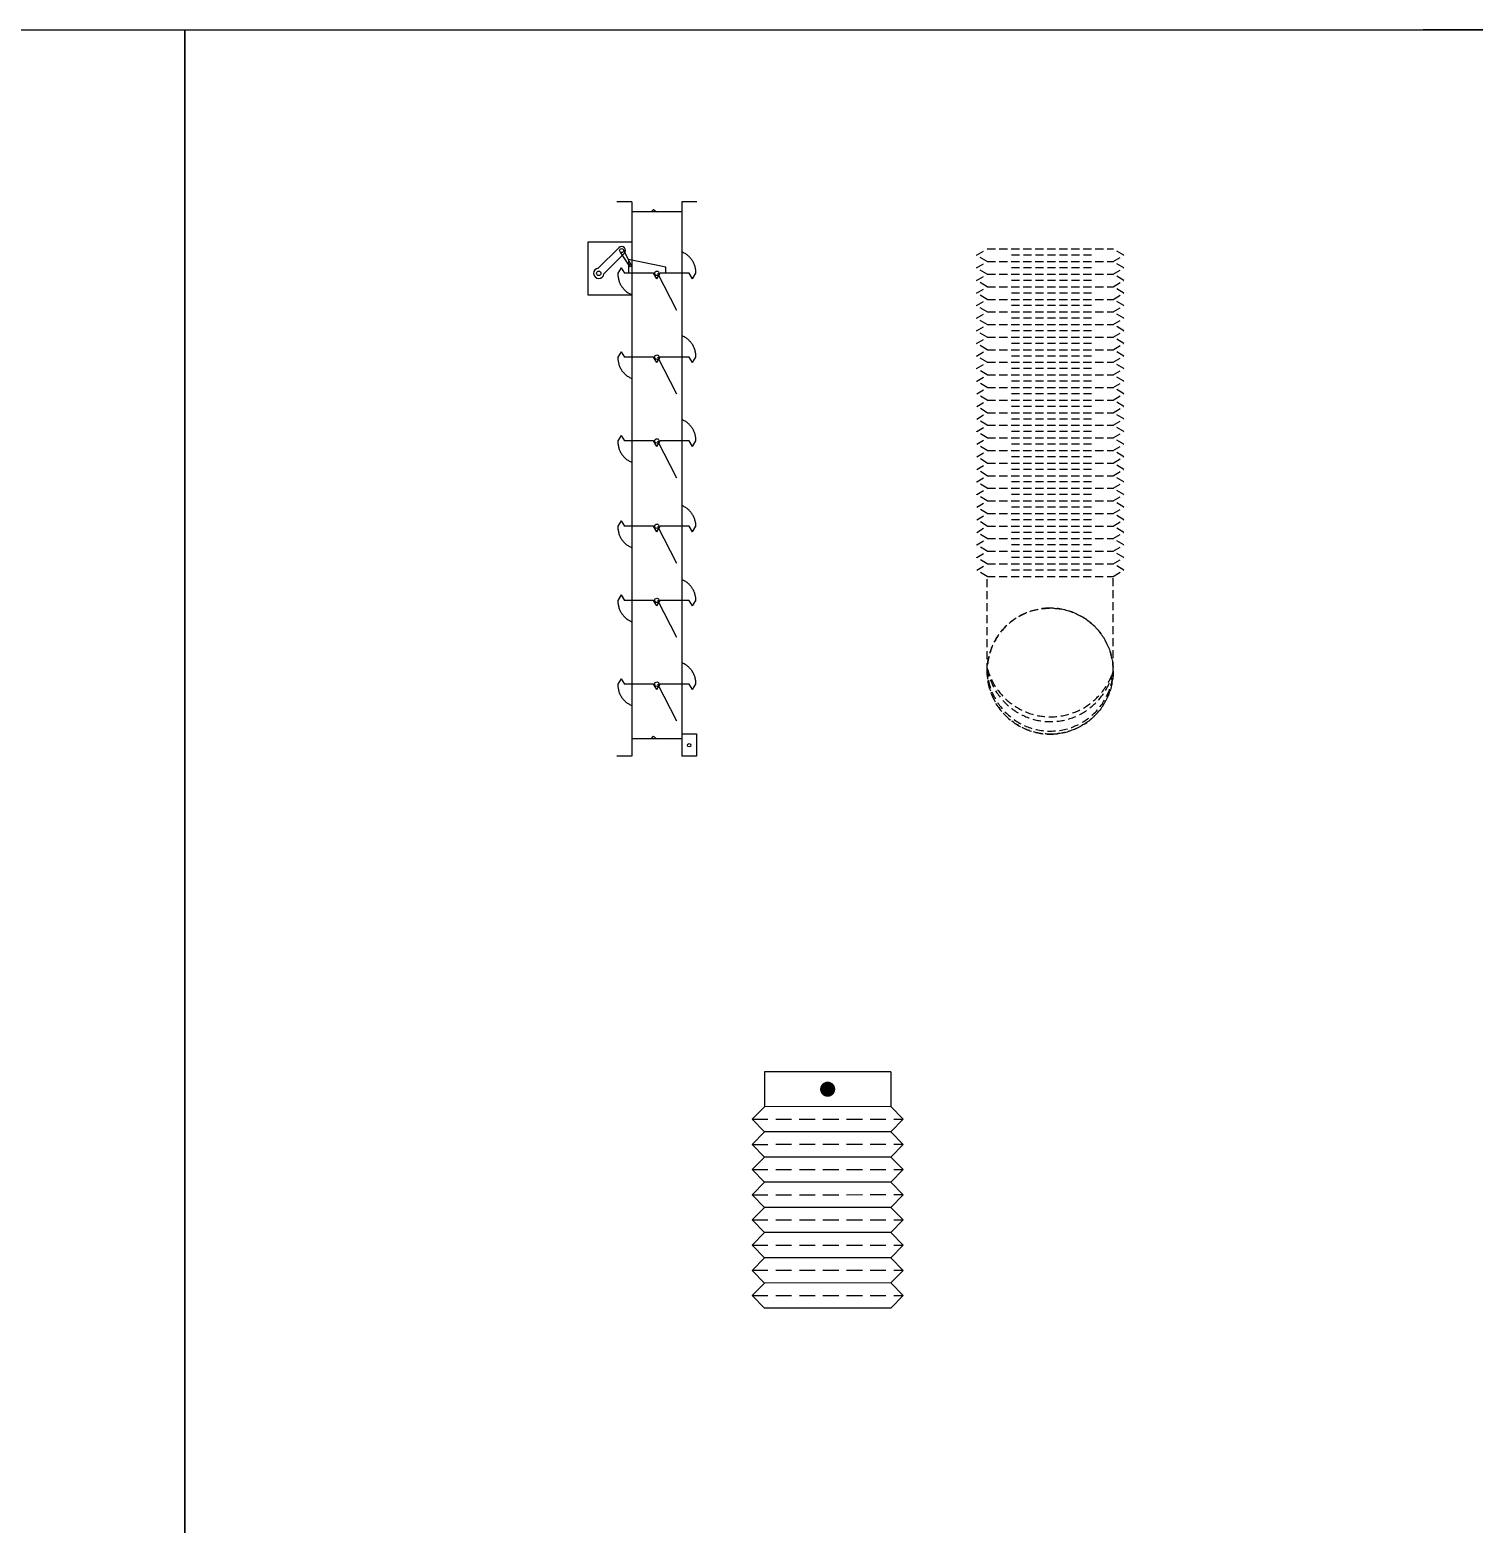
# Model space of a CAD drawing. Extents: x 462150 to 593348, y 35809 to 85242.
# Drawn here: x 574589 to 577454, y 78107 to 81073 of the extents above; entities that cross this region are included whole.
import ezdxf

# ---------------------------------------------------------------- set-up
doc = ezdxf.new("R2010")
doc.units = 0
doc.header["$LTSCALE"] = 500
doc.header["$MEASUREMENT"] = 0
for name, pattern in [('CENTER2', [1.125, 0.75, -0.125, 0.125, -0.125]), ('HIDDEN', [0.375, 0.25, -0.125]), ('HIDDEN2', [4.7624999999999975, 3.174999999999999, -1.587499999999999])]:
    doc.linetypes.add(name, pattern=pattern)
doc.layers.add('3-SUPPLY-DUCT', color=3, linetype='Continuous')

# ---------------------------------------------------------------- blocks, each defined once
blk = doc.blocks.new('*U190')
at = {"color": 12}
for p, q in [((322443.9471482796, 20047.71027039385), (322443.9381931437, 19978.39388358997)), ((322694.2529217281, 20047.71472057975), (322443.9471482796, 20047.71027039385)), ((322694.2529217281, 20047.71472057975), (322694.2439665925, 19978.39833377545)), ((322443.9381931434, 19978.39388358997), (322419.0410981356, 19953.52595471343)), ((322694.2439665922, 19978.39833377591), (322443.9381931434, 19978.39388358997)), ((322694.2439665922, 19978.39833377568), (322719.1366072875, 19953.52594616063)), ((322419.0410981356, 19953.52595471343), (322443.9337155757, 19928.39388359835)), ((322719.1366072875, 19953.52594616063), (322694.2394890242, 19928.39833378404)), ((322443.9390820933, 19928.39388340625), (322419.0419870855, 19903.52595452971)), ((322419.0419870855, 19903.52595452971), (322443.9346045257, 19878.39388341463)), ((322694.2394890239, 19928.39833378432), (322443.9337155757, 19928.39388359835)), ((322694.2448555421, 19928.39833359218), (322443.9390820933, 19928.39388340625)), ((322719.1374962374, 19903.5259459769), (322694.2403779741, 19878.39833360032)), ((322694.2448555421, 19928.39833359196), (322719.1374962374, 19903.5259459769)), ((322443.9399710433, 19878.39388322252), (322419.0428760354, 19853.52595434599)), ((322694.240377974, 19878.3983336006), (322443.9346045257, 19878.39388341463)), ((322694.245744492, 19878.39833340846), (322443.9399710433, 19878.39388322252)), ((322694.245744492, 19878.39833340824), (322719.1383851874, 19853.52594579319)), ((322419.0428760354, 19853.52595434599), (322443.9354934756, 19828.39388323091)), ((322719.1383851874, 19853.52594579319), (322694.241266924, 19828.39833341659)), ((322443.9408599931, 19828.3938830388), (322419.0437649854, 19803.52595416226)), ((322694.2412669237, 19828.39833341688), (322443.9354934756, 19828.39388323091)), ((322694.2466334419, 19828.39833322474), (322443.9408599931, 19828.3938830388)), ((322694.2466334419, 19828.39833322451), (322719.1392741372, 19803.52594560947)), ((322419.0437649854, 19803.52595416226), (322443.9363824255, 19778.39388304719)), ((322719.1392741372, 19803.52594560947), (322694.2421558739, 19778.39833323287)), ((322443.941748943, 19778.39388285508), (322419.0446539352, 19753.52595397854)), ((322419.0446539352, 19753.52595397854), (322443.9372713753, 19728.39388286346)), ((322694.2421558737, 19778.39833323315), (322443.9363824255, 19778.39388304719)), ((322694.2475223918, 19778.39833304102), (322443.941748943, 19778.39388285508)), ((322719.1401630872, 19753.52594542574), (322694.2430448239, 19728.39833304915)), ((322694.2475223918, 19778.39833304079), (322719.1401630872, 19753.52594542574)), ((322443.9426378929, 19728.39388267136), (322419.0455428852, 19703.52595379482)), ((322694.2430448236, 19728.39833304943), (322443.9372713753, 19728.39388286346)), ((322694.2484113417, 19728.3983328573), (322443.9426378929, 19728.39388267136)), ((322694.2484113417, 19728.39833285707), (322719.1410520371, 19703.52594524202)), ((322419.0455428852, 19703.52595379482), (322443.9381603253, 19678.39388267974)), ((322719.1410520371, 19703.52594524202), (322694.2439337737, 19678.39833286543)), ((322443.9435268429, 19678.39388248764), (322419.046431835, 19653.5259536111)), ((322694.2439337734, 19678.39833286571), (322443.9381603253, 19678.39388267974)), ((322694.2493002918, 19678.39833267358), (322443.9435268429, 19678.39388248764)), ((322694.2493002918, 19678.39833267335), (322719.141940987, 19653.5259450583)), ((322419.046431835, 19653.5259536111), (322443.9390492752, 19628.39388249602)), ((322719.141940987, 19653.5259450583), (322694.2448227238, 19628.39833268171)), ((322443.9444157928, 19628.39388230392), (322419.047320785, 19603.52595342738)), ((322694.2448227234, 19628.39833268199), (322443.9390492752, 19628.39388249602)), ((322694.2501892415, 19628.39833248986), (322443.9444157928, 19628.39388230392)), ((322694.2501892415, 19628.39833248963), (322719.1428299369, 19603.52594487458)), ((322419.047320785, 19603.52595342738), (322443.9399382251, 19578.3938823123)), ((322694.2457116733, 19578.39833249827), (322443.9399382251, 19578.3938823123)), ((322719.1428299369, 19603.52594487458), (322694.2457116736, 19578.39833249799))]:
    blk.add_line(p, q, dxfattribs=at)
at = {"color": 13, "linetype": 'HIDDEN', "ltscale": 0.25}
for p, q in [((322419.1359122214, 19953.62065772777), (322719.0464321179, 19953.79469172632)), ((322419.1368011713, 19903.62065754405), (322719.0473210678, 19903.7946915426)), ((322419.1376901212, 19853.62065736032), (322719.0482100177, 19853.79469135887)), ((322419.1385790711, 19803.6206571766), (322719.0490989676, 19803.79469117515)), ((322419.139468021, 19753.62065699288), (322719.0499879175, 19753.79469099143)), ((322419.1403569709, 19703.62065680916), (322719.0508768674, 19703.79469080771)), ((322419.1412459209, 19653.62065662544), (322719.0517658173, 19653.79469062399)), ((322419.1421348709, 19603.62065644172), (322719.0526547673, 19603.79469044027))]:
    blk.add_line(p, q, dxfattribs=at)
blk.add_lwpolyline([(322510.7472604256, 20042.22845058934, 0, 0, 0), (322562.3873535032, 20016.40840405106, 15, 15, 1), (322575.8037613682, 20009.70020011868, 15, 15, 1), (322562.3873535032, 20016.40840405106, 0, 0, 0), (322620.7423345569, 19987.23091352476, 0, 0, 0)], format="xyseb", dxfattribs=at)
blk = doc.blocks.new('*U191')
at = {"color": 12, "linetype": 'HIDDEN2', "ltscale": 0.01}
for p, q in [((-124.7426220308116, 8.797373551700726), (-124.7756896835344, -177.1136302815284)), ((125.2299068382708, 10.82013013224059), (125.2243102545617, -177.1080677987484)), ((-124.7756896837382, -177.1136302815284), (-145.608090226975, -189.6133394119516)), ((125.2243102545617, -177.1080677983555), (-124.7756896837382, -177.1136302815284)), ((125.2243102545617, -177.1080677983555), (-124.7756896837382, -177.1136302815284)), ((125.2243102545617, -177.1080677987484), (146.1236988827877, -189.6084397422671)), ((-145.608090226975, -189.6133394119516), (-125.2397494123446, -202.1136406130146)), ((-124.7751334354209, -202.1136302753401), (-145.6075339786577, -214.6133394057633)), ((124.7564878268155, -202.1080782135588), (-125.2397494123446, -202.1136406130146)), ((125.224866502879, -202.1080677921673), (-124.7751334354209, -202.1136302753402)), ((125.224866502879, -202.1080677921672), (-124.7751334354209, -202.1136302753401)), ((125.224866502879, -202.1080677921672), (-124.7751334354209, -202.1136302753401)), ((146.1236988827877, -189.6084397422671), (124.7564878268155, -202.1080782135588)), ((125.224866502879, -202.1080677925601), (146.124255131105, -214.6084397360788)), ((-145.6075339786577, -214.6133394057633), (-125.2391931640273, -227.1136406068264)), ((-124.7745771871036, -227.1136302691519), (-145.6069777303404, -239.6133393995751)), ((124.7570440751328, -227.1080782073705), (-125.2391931640273, -227.1136406068264)), ((125.2254227511963, -227.1080677859791), (-124.7745771871036, -227.113630269152)), ((125.2254227511963, -227.108067785979), (-124.7745771871036, -227.1136302691519)), ((125.2254227511963, -227.108067785979), (-124.7745771871036, -227.1136302691519)), ((146.124255131105, -214.6084397360788), (124.7570440751328, -227.1080782073705)), ((125.2254227511963, -227.1080677863719), (146.1248113794223, -239.6084397298906)), ((-145.6069777303404, -239.6133393995751), (-125.23863691571, -252.1136406006381)), ((-124.7740209387863, -252.1136302629637), (-145.6064214820231, -264.6133393933869)), ((-145.6064214820231, -264.6133393933869), (-125.2380806673927, -277.1136405944499)), ((124.7576003234501, -252.1080782011823), (-125.23863691571, -252.1136406006381)), ((125.2259789995136, -252.1080677797908), (-124.7740209387863, -252.1136302629637)), ((125.2259789995136, -252.1080677797908), (-124.7740209387863, -252.1136302629637)), ((125.2259789995136, -252.1080677797908), (-124.7740209387863, -252.1136302629637)), ((146.1248113794223, -239.6084397298906), (124.7576003234501, -252.1080782011823)), ((146.1253676277396, -264.6084397237024), (124.7581565717674, -277.108078194994)), ((125.2259789995136, -252.1080677801837), (146.1253676277396, -264.6084397237024)), ((-124.773464690469, -277.1136302567754), (-145.6058652337058, -289.6133393871987)), ((-145.6058652337058, -289.6133393871987), (-125.2375244190754, -302.1136405882617)), ((124.7581565717674, -277.108078194994), (-125.2380806673927, -277.1136405944499)), ((125.2265352478309, -277.1080677736026), (-124.773464690469, -277.1136302567755)), ((125.2265352478309, -277.1080677736025), (-124.773464690469, -277.1136302567754)), ((125.2265352478309, -277.1080677736025), (-124.773464690469, -277.1136302567754)), ((146.1259238760569, -289.6084397175141), (124.7587128200847, -302.1080781888059)), ((125.2265352478309, -277.1080677739955), (146.1259238760569, -289.6084397175141)), ((-124.7729084421517, -302.1136302505872), (-145.6053089853885, -314.6133393810103)), ((-145.6053089853885, -314.6133393810103), (-125.2369681707581, -327.1136405820733)), ((124.7587128200847, -302.1080781888059), (-125.2375244190754, -302.1136405882617)), ((125.2270914961482, -302.1080677674143), (-124.7729084421517, -302.1136302505872)), ((125.2270914961482, -302.1080677674143), (-124.7729084421517, -302.1136302505872)), ((125.2270914961482, -302.1080677674143), (-124.7729084421517, -302.1136302505872)), ((146.1264801243742, -314.6084397113259), (124.759269068402, -327.1080781826175)), ((125.2270914961482, -302.1080677678071), (146.1264801243742, -314.6084397113259)), ((-124.7723521938344, -327.1136302443989), (-145.6047527370712, -339.6133393748221)), ((-145.6047527370712, -339.6133393748221), (-125.2364119224408, -352.1136405758851)), ((-124.7717959455171, -352.1136302382107), (-145.6041964887539, -364.6133393686339)), ((124.759269068402, -327.1080781826175), (-125.2369681707581, -327.1136405820733)), ((124.7598253167193, -352.1080781764293), (-125.2364119224408, -352.1136405758851)), ((125.2276477444655, -327.1080677612261), (-124.7723521938344, -327.113630244399)), ((125.2276477444655, -327.108067761226), (-124.7723521938344, -327.1136302443989)), ((125.2276477444655, -327.108067761226), (-124.7723521938344, -327.1136302443989)), ((125.2282039927828, -352.1080677550378), (-124.7717959455171, -352.1136302382107)), ((125.2282039927828, -352.1080677550378), (-124.7717959455171, -352.1136302382107)), ((125.2282039927828, -352.1080677550378), (-124.7717959455171, -352.1136302382107)), ((146.1270363726915, -339.6084397051376), (124.7598253167193, -352.1080781764293)), ((125.2276477444655, -327.1080677616189), (146.1270363726915, -339.6084397051376)), ((125.2282039927828, -352.1080677554307), (146.1275926210088, -364.6084396989494)), ((-145.6041964887539, -364.6133393686339), (-125.2358556741235, -377.1136405696971)), ((-124.7712396971998, -377.1136302320225), (-145.6036402404366, -389.6133393624456)), ((124.7603815650366, -377.1080781702411), (-125.2358556741235, -377.1136405696971)), ((125.2287602411001, -377.1080677488496), (-124.7712396971998, -377.1136302320225)), ((125.2287602411001, -377.1080677488495), (-124.7712396971998, -377.1136302320225)), ((125.2287602411001, -377.1080677488495), (-124.7712396971998, -377.1136302320225)), ((146.1275926210088, -364.6084396989494), (124.7603815650366, -377.1080781702411)), ((125.2287602411001, -377.1080677492424), (146.1281488693261, -389.6084396927612)), ((-145.6036402404366, -389.6133393624456), (-125.2352994258062, -402.1136405635086)), ((-124.7706834488825, -402.1136302258342), (-145.6030839921193, -414.6133393562573)), ((-145.6030839921193, -414.6133393562573), (-125.2347431774889, -427.1136405573204)), ((124.7609378133539, -402.1080781640526), (-125.2352994258062, -402.1136405635086)), ((125.2293164894174, -402.1080677426613), (-124.7706834488825, -402.1136302258342)), ((125.2293164894174, -402.1080677426613), (-124.7706834488825, -402.1136302258342)), ((125.2293164894174, -402.1080677426613), (-124.7706834488825, -402.1136302258342)), ((146.1281488693261, -389.6084396927612), (124.7609378133539, -402.1080781640526)), ((146.1287051176434, -414.6084396865728), (124.7614940616712, -427.1080781578646)), ((125.2293164894174, -402.1080677430542), (146.1287051176434, -414.6084396865728)), ((-124.7701272005652, -427.113630219646), (-145.602527743802, -439.6133393500691)), ((-145.602527743802, -439.6133393500691), (-125.2341869291716, -452.1136405511322)), ((124.7614940616712, -427.1080781578646), (-125.2347431774889, -427.1136405573204)), ((125.2298727377347, -427.108067736473), (-124.7701272005652, -427.113630219646)), ((125.2298727377347, -427.108067736473), (-124.7701272005652, -427.113630219646)), ((125.2298727377347, -427.108067736473), (-124.7701272005652, -427.113630219646)), ((146.1292613659607, -439.6084396803846), (124.7620503099885, -452.1080781516764)), ((125.2298727377347, -427.108067736866), (146.1292613659607, -439.6084396803846)), ((-124.7695709522479, -452.1136302134577), (-145.6019714954847, -464.6133393438809)), ((-145.6019714954847, -464.6133393438809), (-125.2336306808543, -477.1136405449438)), ((124.7620503099885, -452.1080781516764), (-125.2341869291716, -452.1136405511322)), ((125.230428986052, -452.1080677302848), (-124.7695709522479, -452.1136302134578)), ((125.230428986052, -452.1080677302848), (-124.7695709522479, -452.1136302134577)), ((125.230428986052, -452.1080677302848), (-124.7695709522479, -452.1136302134577)), ((146.129817614278, -464.6084396741964), (124.7626065583058, -477.108078145488)), ((125.230428986052, -452.1080677306777), (146.129817614278, -464.6084396741964)), ((-124.7690147039306, -477.1136302072695), (-145.6014152471674, -489.6133393376927)), ((-145.6014152471674, -489.6133393376927), (-125.233074432537, -502.1136405387557)), ((-124.7684584556133, -502.1136302010812), (-145.6008589988501, -514.6133393315043)), ((124.7626065583058, -477.108078145488), (-125.2336306808543, -477.1136405449438)), ((124.7631628066231, -502.1080781392998), (-125.233074432537, -502.1136405387557)), ((125.2309852343693, -477.1080677240966), (-124.7690147039306, -477.1136302072695)), ((125.2309852343693, -477.1080677240965), (-124.7690147039306, -477.1136302072695)), ((125.2309852343693, -477.1080677240965), (-124.7690147039306, -477.1136302072695)), ((125.2315414826866, -502.1080677179083), (-124.7684584556133, -502.1136302010813)), ((125.2315414826866, -502.1080677179083), (-124.7684584556133, -502.1136302010812)), ((125.2315414826866, -502.1080677179083), (-124.7684584556133, -502.1136302010812)), ((146.1303738625953, -489.6084396680081), (124.7631628066231, -502.1080781392998)), ((125.2309852343693, -477.1080677244895), (146.1303738625953, -489.6084396680081)), ((125.2315414826866, -502.1080677183012), (146.1309301109126, -514.6084396618198)), ((-145.6008589988501, -514.6133393315043), (-125.2325181842197, -527.1136405325673)), ((-124.767902207296, -527.1136301948928), (-145.6003027505328, -539.6133393253161)), ((124.7637190549404, -527.1080781331115), (-125.2325181842197, -527.1136405325673)), ((125.2320977310039, -527.1080677117201), (-124.767902207296, -527.1136301948928)), ((125.2320977310039, -527.1080677117201), (-124.767902207296, -527.1136301948928)), ((125.2320977310039, -527.1080677117201), (-124.767902207296, -527.1136301948928)), ((146.1309301109126, -514.6084396618198), (124.7637190549404, -527.1080781331115)), ((125.2320977310039, -527.108067712113), (146.1314863592298, -539.6084396556316)), ((-145.6003027505328, -539.6133393253161), (-125.2319619359024, -552.1136405263791)), ((-124.7673459589787, -552.1136301887046), (-145.5997465022155, -564.6133393191279)), ((124.7642753032577, -552.1080781269233), (-125.2319619359024, -552.1136405263791)), ((125.2326539793212, -552.1080677055319), (-124.7673459589787, -552.1136301887046)), ((125.2326539793212, -552.1080677055319), (-124.7673459589787, -552.1136301887046)), ((125.2326539793212, -552.1080677055319), (-124.7673459589787, -552.1136301887046)), ((146.1314863592298, -539.6084396556316), (124.7642753032577, -552.1080781269233)), ((125.2326539793212, -552.1080677059248), (146.1320426075472, -564.6084396494433)), ((-145.5997465022155, -564.6133393191279), (-125.2314056875851, -577.1136405201909)), ((-124.7667897106614, -577.1136301825164), (-145.5991902538982, -589.6133393129397)), ((-145.5991902538982, -589.6133393129397), (-125.2308494392678, -602.1136405140028)), ((124.764831551575, -577.1080781207351), (-125.2314056875851, -577.1136405201909)), ((125.2332102276385, -577.1080676993437), (-124.7667897106614, -577.1136301825164)), ((125.2332102276385, -577.1080676993435), (-124.7667897106614, -577.1136301825164)), ((125.2332102276385, -577.1080676993435), (-124.7667897106614, -577.1136301825164)), ((146.1320426075472, -564.6084396494433), (124.764831551575, -577.1080781207351)), ((146.1325988558645, -589.6084396432552), (124.7653877998923, -602.1080781145469)), ((125.2332102276385, -577.1080676997366), (146.1325988558645, -589.6084396432552)), ((-124.7662334623441, -602.1136301763282), (-145.5986340055809, -614.6133393067514)), ((-145.5986340055809, -614.6133393067514), (-125.2302931909505, -627.1136405078144)), ((124.7653877998923, -602.1080781145469), (-125.2308494392678, -602.1136405140028)), ((125.2337664759558, -602.1080676931554), (-124.7662334623441, -602.1136301763282)), ((125.2337664759558, -602.1080676931552), (-124.7662334623441, -602.1136301763282)), ((125.2337664759558, -602.1080676931552), (-124.7662334623441, -602.1136301763282)), ((146.1331551041818, -614.6084396370667), (124.7659440482096, -627.1080781083587)), ((125.2337664759558, -602.1080676935483), (146.1331551041818, -614.6084396370667)), ((-124.7656772140268, -627.11363017014), (-145.5980777572636, -639.6133393005633)), ((-145.5980777572636, -639.6133393005633), (-125.2297369426332, -652.1136405016263)), ((-124.7651209657095, -652.1136301639517), (-145.5975215089463, -664.6133392943749)), ((124.7659440482096, -627.1080781083587), (-125.2302931909505, -627.1136405078144)), ((124.7665002965269, -652.1080781021705), (-125.2297369426332, -652.1136405016263)), ((125.2343227242731, -627.1080676869672), (-124.7656772140268, -627.11363017014)), ((125.2343227242731, -627.1080676869672), (-124.7656772140268, -627.11363017014)), ((125.2343227242731, -627.1080676869672), (-124.7656772140268, -627.11363017014)), ((125.2348789725904, -652.1080676807788), (-124.7651209657095, -652.1136301639517)), ((125.2348789725904, -652.1080676807787), (-124.7651209657095, -652.1136301639517)), ((125.2348789725904, -652.1080676807787), (-124.7651209657095, -652.1136301639517)), ((146.1337113524991, -639.6084396308786), (124.7665002965269, -652.1080781021705)), ((125.2343227242731, -627.1080676873602), (146.1337113524991, -639.6084396308786)), ((125.2348789725904, -652.1080676811717), (146.1342676008164, -664.6084396246903)), ((-145.5975215089463, -664.6133392943749), (-125.2291806943159, -677.1136404954378)), ((-124.7645647173922, -677.1136301577635), (-145.596965260629, -689.6133392881868)), ((124.7670565448442, -677.1080780959821), (-125.2291806943159, -677.1136404954378)), ((125.2354352209077, -677.1080676745906), (-124.7645647173922, -677.1136301577635)), ((125.2354352209077, -677.1080676745905), (-124.7645647173922, -677.1136301577635)), ((125.2354352209077, -677.1080676745905), (-124.7645647173922, -677.1136301577635)), ((146.1342676008164, -664.6084396246903), (124.7670565448442, -677.1080780959821)), ((125.2354352209077, -677.1080676749835), (146.1348238491336, -689.6084396185022)), ((-145.596965260629, -689.6133392881868), (-125.2286244459986, -702.1136404892497)), ((-124.7640084690749, -702.1136301515753), (-145.5964090123117, -714.6133392819983)), ((124.7676127931615, -702.1080780897938), (-125.2286244459986, -702.1136404892497)), ((125.235991469225, -702.1080676684024), (-124.7640084690749, -702.1136301515753)), ((125.235991469225, -702.1080676684022), (-124.7640084690749, -702.1136301515753)), ((125.235991469225, -702.1080676684022), (-124.7640084690749, -702.1136301515753)), ((146.1348238491336, -689.6084396185022), (124.7676127931615, -702.1080780897938)), ((125.235991469225, -702.1080676687953), (146.135380097451, -714.6084396123139)), ((-145.5964090123117, -714.6133392819983), (-125.2280681976813, -727.1136404830613)), ((-124.7634522207576, -727.1136301453871), (-145.5958527639944, -739.6133392758103)), ((-145.5958527639944, -739.6133392758103), (-125.227511949364, -752.1136404768733)), ((124.7681690414788, -727.1080780836056), (-125.2280681976813, -727.1136404830613)), ((125.2365477175423, -727.108067662214), (-124.7634522207576, -727.1136301453871)), ((125.2365477175423, -727.108067662214), (-124.7634522207576, -727.1136301453871)), ((125.2365477175423, -727.108067662214), (-124.7634522207576, -727.1136301453871)), ((146.135380097451, -714.6084396123139), (124.7681690414788, -727.1080780836056)), ((146.1359363457683, -739.6084396061258), (124.7687252897961, -752.1080780774174)), ((125.2365477175423, -727.1080676626069), (146.1359363457683, -739.6084396061258)), ((-124.7628959724403, -752.1136301391988), (-145.5952965156771, -764.6133392696217)), ((-145.5952965156771, -764.6133392696217), (-125.2269557010467, -777.1136404706848)), ((124.7687252897961, -752.1080780774174), (-125.227511949364, -752.1136404768733)), ((125.2371039658596, -752.1080676560258), (-124.7628959724403, -752.1136301391988)), ((125.2371039658596, -752.1080676560257), (-124.7628959724403, -752.1136301391988)), ((125.2371039658596, -752.1080676560257), (-124.7628959724403, -752.1136301391988)), ((146.1364925940856, -764.6084395999372), (124.7692815381134, -777.108078071229)), ((125.2371039658596, -752.1080676564186), (146.1364925940856, -764.6084395999372)), ((-124.762339724123, -777.1136301330106), (-145.5947402673598, -789.6133392634335)), ((-145.5947402673598, -789.6133392634335), (-125.2263994527294, -802.1136404644966)), ((124.7692815381134, -777.108078071229), (-125.2269557010467, -777.1136404706848)), ((125.2376602141769, -777.1080676498375), (-124.762339724123, -777.1136301330106)), ((125.2376602141769, -777.1080676498375), (-124.762339724123, -777.1136301330106)), ((125.2376602141769, -777.1080676498375), (-124.762339724123, -777.1136301330106)), ((146.1370488424029, -789.608439593749), (124.7698377864307, -802.1080780650408)), ((125.2376602141769, -777.1080676502304), (146.1370488424029, -789.608439593749)), ((-124.7617834758057, -802.1136301268222), (-145.5941840190425, -814.6133392572452)), ((-145.5941840190425, -814.6133392572452), (-125.2258432044121, -827.1136404583083)), ((124.7698377864307, -802.1080780650408), (-125.2263994527294, -802.1136404644966)), ((124.770394034748, -827.1080780588527), (-125.2258432044121, -827.1136404583083)), ((125.2382164624942, -802.1080676436493), (-124.7617834758057, -802.1136301268222)), ((125.2382164624942, -802.1080676436493), (-124.7617834758057, -802.1136301268222)), ((125.2382164624942, -802.1080676436493), (-124.7617834758057, -802.1136301268222)), ((125.2387727108115, -827.108067637461), (-124.7612272274884, -827.113630120634)), ((146.1376050907202, -814.6084395875608), (124.770394034748, -827.1080780588527)), ((125.2382164624942, -802.1080676440421), (146.1376050907202, -814.6084395875608))]:
    blk.add_line(p, q, dxfattribs=at)
at = {"color": 11, "linetype": 'HIDDEN2', "ltscale": 0.01}
for p, q in [((-81.832662638502, -189.6108207271208), (84.8265417075676, -189.6108207271208)), ((-81.8321063901847, -214.6108207209326), (84.8270979558849, -214.6108207209326)), ((-81.8315501418674, -239.6108207147443), (84.8276542042022, -239.6108207147443)), ((-81.83099389355009, -264.6108207085561), (84.82821045251951, -264.6108207085561)), ((-81.8304376452328, -289.6108207023678), (84.8287667008368, -289.6108207023678)), ((-81.8298813969155, -314.6108206961796), (84.8293229491541, -314.6108206961796)), ((-81.82932514859819, -339.6108206899913), (84.82987919747141, -339.6108206899913)), ((-81.8287689002809, -364.6108206838031), (84.8304354457887, -364.6108206838031)), ((-81.8282126519636, -389.6108206776148), (84.830991694106, -389.6108206776148)), ((-81.8276564036463, -414.6108206714266), (84.8315479424233, -414.6108206714266)), ((-81.82710015532902, -439.6108206652384), (84.8321041907406, -439.6108206652384)), ((-81.8265439070117, -464.6108206590501), (84.8326604390579, -464.6108206590501)), ((-81.82598765869442, -489.6108206528619), (84.8332166873752, -489.6108206528619)), ((-81.82543141037709, -514.6108206466737), (84.83377293569252, -514.6108206466737)), ((-81.8248751620598, -539.6108206404854), (84.8343291840098, -539.6108206404854)), ((-81.8243189137425, -564.610820634297), (84.83488543232708, -564.610820634297)), ((-81.82376266542519, -589.6108206281089), (84.83544168064441, -589.6108206281089)), ((-81.82320641710791, -614.6108206219207), (84.83599792896169, -614.6108206219207)), ((-81.8226501687906, -639.6108206157323), (84.836554177279, -639.6108206157323)), ((-81.82209392047329, -664.6108206095441), (84.83711042559631, -664.6108206095441)), ((-81.821537672156, -689.6108206033558), (84.83766667391359, -689.6108206033558)), ((-81.82098142383869, -714.6108205971678), (84.8382229222309, -714.6108205971678)), ((-81.82042517552138, -739.6108205909794), (84.83877917054821, -739.6108205909794)), ((-81.8198689272041, -764.6108205847911), (84.8393354188655, -764.6108205847911)), ((-81.81931267888679, -789.6108205786029), (84.8398916671828, -789.6108205786029)), ((-81.8187564305695, -814.6108205724146), (84.84044791550009, -814.6108205724146))]:
    blk.add_line(p, q, dxfattribs=at)
at = {"color": 12, "linetype": 'HIDDEN2', "ltscale": 0.01}
blk.add_circle((0.2355037041415926, 10.81453342342865), 124.9944032593994, dxfattribs=at)
at = {"color": 11, "linetype": 'HIDDEN2', "ltscale": 0.01}
for centre, radius, start, end in [((0.2355037040251773, 10.81453342371969), 124.9944032595449, 90, 180), ((0.1046683142194524, 4.806459360057488), 125.0080298822618, 0.2597631250887371, 177.2452173579404), ((0.2355037040251773, 10.81453342371969), 124.9944032595449, 0, 90), ((-0.3554361744609196, -16.32174706975638), 127.3287061905046, 9.81016068256492, 167.694750988915), ((-0.6278219992236701, -28.82959423892316), 130.3080245929955, 15.21699533109166, 162.2879163402983), ((0.2355037040251773, 10.81453342371969), 124.9944032595449, 180, 270), ((0.2355037040251773, 10.81453342371969), 124.9944032595449, 270, 0)]:
    blk.add_arc(centre, radius, start, end, dxfattribs=at)
blk = doc.blocks.new('FD-1100')
at = {"color": 12}
for p, q in [((-1100.000000000029, 0.4275745600025402), (-1100.000000000029, -29.06718596872088)), ((-44.27593520731898, 0), (0, 0)), ((-44.27593520731898, -29.06718596872088), (-44.27593520731898, 0)), ((0, 0), (0, -29.06718596872088)), ((-1100.000000000029, -29.06718596872088), (-4.656612873077393e-10, -29.06718596872088)), ((-1080.257508668554, -29.06718596872088), (-1080.257508668554, -128.4351977526458)), ((-947.4853387055628, -7.911021148938744), (-958.3358802061703, -1.417160878270806)), ((-947.4853387055628, -7.911021148938744), (-958.3358802061703, -14.40488141961396)), ((-958.3358802061703, -14.40488141961396), (-958.3358802061703, -72.25733159001538)), ((-781.1132278851001, -7.911021148938744), (-791.9637693861732, -1.417160878270806)), ((-781.1132278851001, -7.911021148938744), (-791.9637693861732, -14.40488141961396)), ((-791.9637693861732, -14.40488141961396), (-791.9637693861732, -72.25733159001538)), ((-614.7411170650739, -7.911021148938744), (-625.5916585656814, -1.417160878270806)), ((-614.7411170650739, -7.911021148938744), (-625.5916585656814, -14.40488141961396)), ((-625.5916585656814, -14.40488141961396), (-625.5916585656814, -72.25733159001538)), ((-445.3469014911389, -7.911021148938744), (-456.1974429917173, -1.417160879180301)), ((-445.3469014911389, -7.911021148938744), (-456.1974429917173, -14.40488142052345)), ((-456.1974429917173, -14.40488142052345), (-456.1974429917173, -72.25733159092488)), ((-298.3690062364913, -7.911021148938744), (-309.2195477370988, -1.417160879180301)), ((-298.3690062364913, -7.911021148938744), (-309.2195477370988, -14.40488142052345)), ((-309.2195477370988, -14.40488142052345), (-309.2195477370988, -72.25733159092488)), ((-131.9968954164942, -7.911021149848239), (-142.8474369170726, -1.417160880089796)), ((-131.9968954164942, -7.911021149848239), (-142.8474369170726, -14.40488142052345)), ((-142.8474369170726, -14.40488142052345), (-142.8474369170726, -72.25733159092488)), ((-34.57041121367365, -29.06718596872088), (-34.57041121367365, -128.4351977526458)), ((-958.7204091670574, -77.2143285565835), (-885.3860857938998, -39.50537228058238)), ((-792.3482983470312, -77.2143285565835), (-719.013974973408, -39.50537228058238)), ((-625.9761875265685, -77.2143285565835), (-552.641864153411, -39.50537228058238)), ((-456.5819719526044, -77.21432855749299), (-383.2476485794468, -39.50537228149187)), ((-309.6040766979859, -77.21432855749299), (-236.2697533248283, -39.50537228149187)), ((-143.2319658779888, -77.21432855840249), (-69.89764250483131, -39.50537228149187)), ((-1085.103168806381, -85.49272722588648), (-1080.257508668554, -79.6230213593808)), ((-1080.257508668554, -90.09996496274834), (-1085.103168806381, -85.49272722588648)), ((-970.7172525282076, -60.82737395338336), (-985.7931048872997, -135.0807444241364)), ((-958.3358802061703, -60.82737395338336), (-970.7172525282076, -60.82737395338336)), ((-947.4853387055628, -78.75119186068332), (-958.3358802061703, -72.25733159001538)), ((-947.4853387055628, -78.75119186068332), (-958.3358802061703, -85.24505213135853)), ((-958.3358802061703, -85.24505213135853), (-958.3358802061703, -143.0975023026695)), ((-781.1132278851001, -78.75119186068332), (-791.9637693861732, -72.25733159001538)), ((-781.1132278851001, -78.75119186068332), (-791.9637693861732, -85.24505213135853)), ((-791.9637693861732, -85.24505213135853), (-791.9637693861732, -143.0975023026695)), ((-614.7411170650739, -78.75119186068332), (-625.5916585656814, -72.25733159001538)), ((-614.7411170650739, -78.75119186068332), (-625.5916585656814, -85.24505213135853)), ((-625.5916585656814, -85.24505213135853), (-625.5916585656814, -143.0975023026695)), ((-445.3469014911389, -78.75119186159282), (-456.1974429917173, -72.25733159092488)), ((-445.3469014911389, -78.75119186159282), (-456.1974429917173, -85.24505213226803)), ((-456.1974429917173, -85.24505213226803), (-456.1974429917173, -143.0975023026695)), ((-298.3690062364913, -78.75119186159282), (-309.2195477370988, -72.25733159092488)), ((-298.3690062364913, -78.75119186159282), (-309.2195477370988, -85.24505213226803)), ((-309.2195477370988, -85.24505213226803), (-309.2195477370988, -143.0975023026695)), ((-131.9968954164942, -78.75119186250231), (-142.8474369170726, -72.25733159092488)), ((-131.9968954164942, -78.75119186250231), (-142.8474369170726, -85.24505213226803)), ((-142.8474369170726, -85.24505213226803), (-142.8474369170726, -143.0975023035789)), ((-39.41607135173399, -85.49272722588648), (-34.57041121367365, -79.6230213593808)), ((-34.57041121367365, -90.09996496274834), (-39.41607135173399, -85.49272722588648)), ((-1100.000000000029, -128.4351977526458), (-4.656612873077393e-10, -128.4351977526458)), ((-1100.000000000029, -128.4351977526458), (-1100.000000000029, -157.9299582813692)), ((-974.6308538926532, -129.7649316035167), (-1005.535585116624, -145.2837976978699)), ((-973.6479450348997, -133.8158959358625), (-1000.140404368372, -150.6789784471039)), ((-957.2303324324603, -183.9891595911977), (-998.0380493483681, -143.181442677509)), ((-985.7931048872997, -135.0807444241364), (-958.3358802061703, -135.0807444241364)), ((-969.1864217074472, -149.5913625724279), (-958.3358802061703, -143.0975023026695)), ((-802.8143108867516, -149.5913625724279), (-791.9637693861732, -143.0975023026695)), ((-636.4422000662889, -149.5913625724279), (-625.5916585656814, -143.0975023026695)), ((-467.0479844923248, -149.5913625733374), (-456.1974429917173, -143.0975023026695)), ((-320.0700892377063, -149.5913625733374), (-309.2195477370988, -143.0975023026695)), ((-153.6979784176801, -149.5913625742469), (-142.8474369170726, -143.0975023035789)), ((0, -128.8627723126483), (0, -157.9299582813692)), ((-968.3185978847032, -195.0774250429022), (-1009.126314800116, -154.2697081292135)), ((-969.1864217074472, -149.5913625724279), (-958.3358802061703, -156.0852228431031)), ((-802.8143108867516, -149.5913625724279), (-791.9637693861732, -156.0852228431031)), ((-636.4422000662889, -149.5913625724279), (-625.5916585656814, -156.0852228431031)), ((-467.0479844923248, -149.5913625733374), (-456.1974429917173, -156.0852228440126)), ((-320.0700892377063, -149.5913625733374), (-309.2195477370988, -156.0852228440126)), ((-153.6979784176801, -149.5913625742469), (-142.8474369170726, -156.0852228440126))]:
    blk.add_line(p, q, dxfattribs=at)
at = {"color": 12, "linetype": 'CENTER2'}
for points in [[(-914.8199098323821, -215.3970557412831), (-1020.93024828966, -215.3970557412831), (-1020.93024828966, -128.4351977526385)], [(-914.8199098323821, -128.4351977526385), (-914.8199098323821, -215.3970557412831)]]:
    blk.add_lwpolyline(points, dxfattribs=at)
at = {"color": 12}
for centre, radius in [((-21.63423239300027, -14.57614690990158), 3.463932392541736), ((-958.3358802061703, -78.75119186062511), 4.341558234009115), ((-791.9637693861732, -78.75119186062511), 4.341558234009115), ((-625.5916585656814, -78.75119186062511), 4.341558234009115), ((-456.1974429917173, -78.75119186153461), 4.341558234009115), ((-309.2195477370988, -78.75119186153461), 4.341558234009115), ((-142.8474369170726, -78.7511918624441), 4.341558234009115), ((-1003.58218207286, -148.7255754033031), 3.950817992948293), ((-973.6479450353945, -131.6885324010073), 2.127363534664464), ((-958.3358802061703, -193.9718772694905), 4.341558234009115)]:
    blk.add_circle(centre, radius, dxfattribs=at)
at = {"color": 12, "linetype": 'HIDDEN2'}
for centre, start, end in [((-959.6259168859688, -45.7279376031438), 88.33239698515925, 157.9238539248084), ((-793.253806065477, -45.7279376031438), 88.33239698515925, 157.9238539248084), ((-626.8816952454799, -45.7279376031438), 88.33239698515925, 157.9238539248084), ((-456.1974429917173, -45.74671229392698), 88.33239698515925, 157.9238539248084), ((-309.2195477370988, -45.74671229392698), 88.33239698515925, 157.9238539248084), ((-144.1374735969002, -45.72793760496279), 88.33239698515925, 157.9238539248084), ((-957.0458435268665, -111.7744461181137), 268.3323969851593, 337.9238539248084), ((-790.6737327063747, -111.7744461181137), 268.3323969851593, 337.9238539248084), ((-624.3016218863486, -111.7744461181137), 268.3323969851593, 337.9238539248084), ((-454.9074063124135, -111.7744461190232), 268.3323969851593, 337.9238539248084), ((-307.9295110577659, -111.7744461190232), 268.3323969851593, 337.9238539248084), ((-141.5574002377689, -111.7744461199327), 268.3323969851593, 337.9238539248084)]:
    blk.add_arc(centre, 44.32955141475007, start, end, dxfattribs=at)
at = {"color": 12}
for centre, radius, start, end in [((-1003.58218207286, -148.7255754033031), 7.840587692609918, 44.99999999970522, 224.9999999997052), ((-958.3358802061703, -193.9718772694905), 10.21745047877165, 185.1184997006409, 84.88150029679339)]:
    blk.add_arc(centre, radius, start, end, dxfattribs=at)

msp = doc.modelspace()

# ---------------------------------------------------------------- linework, layer by layer
msp.add_line((580195.38595646, 81073.02170868697), (577353.1225495161, 81073.02170868687))
for points in [[(572289.3029655414, 81073.02170868687), (574896.2016894335, 81073.02170868687), (574896.2016894335, 70092.24803954456), (572289.3029655414, 70092.24803954456)], [(574896.2016894335, 81073.02170868687), (577503.1004133257, 81073.02170868687), (577503.1004133257, 70092.24803954456), (574896.2016894335, 70092.24803954456)]]:
    msp.add_lwpolyline(points, close=True)

# ---------------------------------------------------------------- block references
at = {"rotation": 270}
msp.add_blockref('FD-1100', (575911.3351977429, 79631.49501686804), dxfattribs=at)
at = {"layer": '3-SUPPLY-DUCT'}
for name, p, rotation in [('*U191', (576613.2108947051, 79811.07637699947), 180), ('*U190', (253603.2204105896, 58943.27548205944), 0.002505412105947913)]:
    msp.add_blockref(name, p, dxfattribs=dict(at, rotation=rotation))

doc.saveas('drawing.dxf')
